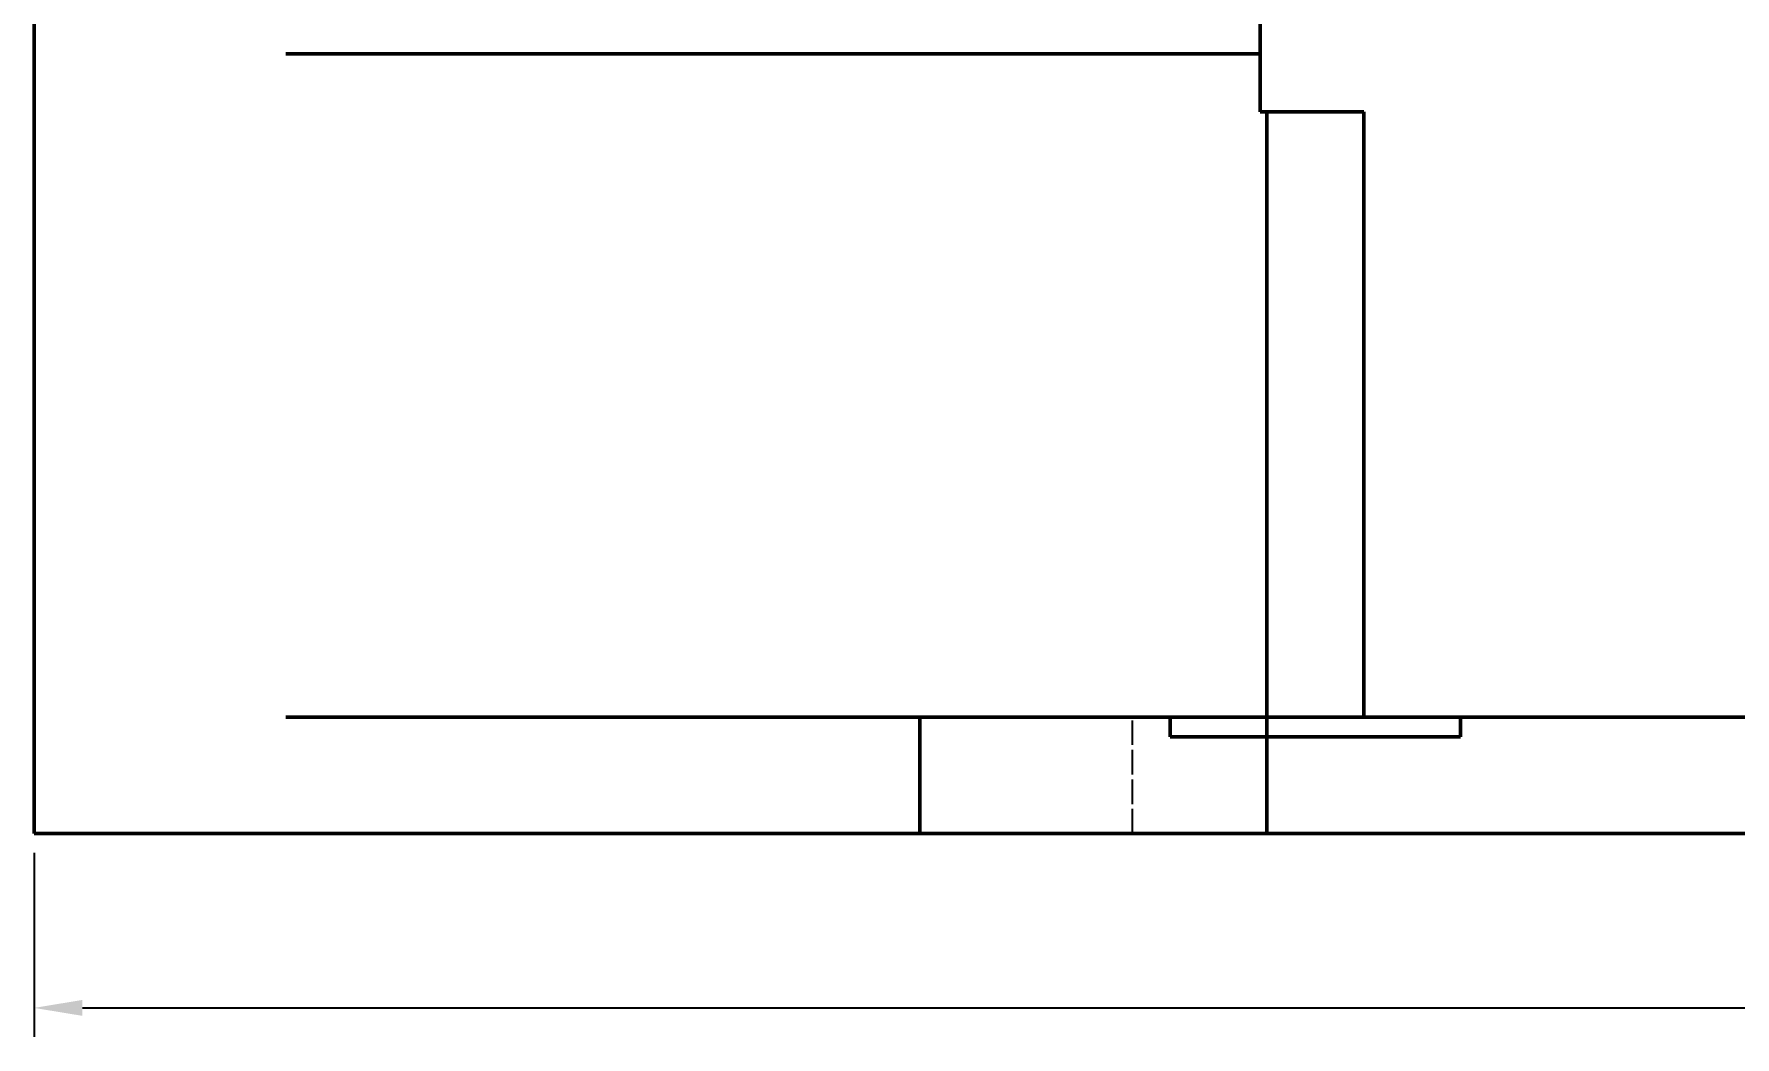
# Model space of a CAD drawing. Header units: millimetres. Extents: x 0 to 841, y 0 to 594.
# Drawn here: x 59.4 to 147.2, y 323.6 to 375.4 of the extents above; entities that cross this region are included whole.
import ezdxf

# ---------------------------------------------------------------- set-up
doc = ezdxf.new("R2010")
doc.units = ezdxf.units.MM
doc.linetypes.add('DASHED', pattern=[1.524, 1.27, -0.254])
for name, color, linetype, lineweight in [('COTAS', 7, 'CONTINUOUS', 25), ('OCULTA', 8, 'DASHED', 25), ('VISIBLE', 7, 'CONTINUOUS', 50)]:
    doc.layers.add(name, color=color, linetype=linetype, lineweight=lineweight)
doc.dimstyles.new('F3D_1000', dxfattribs={"dimtxt": 3.5, "dimasz": 2.5, "dimexe": 1.5, "dimexo": 1, "dimgap": 0.9, "dimtad": 1, "dimdec": 1, "dimdsep": 46, "dimcen": 2.5, "dimazin": 3, "dimtfac": 1, "dimtmove": 0, "dimatfit": 3})

msp = doc.modelspace()

# ---------------------------------------------------------------- linework, layer by layer
at = {"layer": 'OCULTA'}
for p, q in [((59.383, 371.394), (59.383, 401.394)), ((122.683, 371.394), (122.683, 401.394)), ((72.453, 374.394), (72.383, 374.394)), ((72.665, 374.394), (72.453, 374.394)), ((73.017, 374.394), (72.665, 374.394)), ((73.507, 374.394), (73.017, 374.394)), ((74.134, 374.394), (73.507, 374.394)), ((74.134, 374.394), (74.895, 374.394)), ((75.786, 374.394), (74.895, 374.394)), ((76.804, 374.394), (75.786, 374.394)), ((76.804, 374.394), (77.944, 374.394)), ((79.202, 374.394), (77.944, 374.394)), ((79.202, 374.394), (80.572, 374.394)), ((80.572, 374.394), (82.048, 374.394)), ((82.048, 374.394), (83.624, 374.394)), ((85.293, 374.394), (83.624, 374.394)), ((87.049, 374.394), (85.293, 374.394)), ((88.883, 374.394), (87.049, 374.394)), ((88.883, 374.394), (90.787, 374.394)), ((90.787, 374.394), (92.754, 374.394)), ((92.754, 374.394), (94.775, 374.394)), ((96.842, 374.394), (94.775, 374.394)), ((96.842, 374.394), (98.945, 374.394)), ((98.896, 374.394), (98.883, 374.394)), ((98.938, 374.394), (98.896, 374.394)), ((99.007, 374.394), (98.938, 374.394)), ((98.945, 374.394), (101.075, 374.394)), ((99.104, 374.394), (99.007, 374.394)), ((99.228, 374.394), (99.104, 374.394)), ((99.377, 374.394), (99.228, 374.394)), ((99.377, 374.394), (99.553, 374.394)), ((99.753, 374.394), (99.553, 374.394)), ((99.978, 374.394), (99.753, 374.394)), ((99.978, 374.394), (100.226, 374.394)), ((100.226, 374.394), (100.496, 374.394)), ((100.496, 374.394), (100.786, 374.394)), ((101.097, 374.394), (100.786, 374.394)), ((101.075, 374.394), (103.224, 374.394)), ((101.097, 374.394), (101.426, 374.394)), ((101.771, 374.394), (101.426, 374.394)), ((101.771, 374.394), (102.133, 374.394)), ((102.133, 374.394), (102.508, 374.394)), ((102.508, 374.394), (102.895, 374.394)), ((102.895, 374.394), (103.293, 374.394)), ((103.224, 374.394), (105.383, 374.394)), ((103.293, 374.394), (103.7, 374.394)), ((103.7, 374.394), (104.114, 374.394)), ((104.114, 374.394), (104.534, 374.394)), ((104.534, 374.394), (104.957, 374.394)), ((104.957, 374.394), (105.383, 374.394)), ((105.383, 374.394), (107.541, 374.394)), ((105.383, 374.394), (105.808, 374.394)), ((105.808, 374.394), (106.231, 374.394)), ((106.231, 374.394), (106.651, 374.394)), ((106.651, 374.394), (107.065, 374.394)), ((107.065, 374.394), (107.472, 374.394)), ((107.472, 374.394), (107.87, 374.394)), ((107.541, 374.394), (109.69, 374.394)), ((107.87, 374.394), (108.257, 374.394)), ((108.257, 374.394), (108.633, 374.394)), ((108.633, 374.394), (108.994, 374.394)), ((108.994, 374.394), (109.339, 374.394)), ((109.339, 374.394), (109.668, 374.394)), ((109.668, 374.394), (109.979, 374.394)), ((109.69, 374.394), (111.821, 374.394)), ((109.979, 374.394), (110.27, 374.394)), ((110.27, 374.394), (110.539, 374.394)), ((110.539, 374.394), (110.787, 374.394)), ((110.787, 374.394), (111.012, 374.394)), ((111.012, 374.394), (111.212, 374.394)), ((111.212, 374.394), (111.388, 374.394)), ((111.388, 374.394), (111.538, 374.394)), ((111.538, 374.394), (111.661, 374.394)), ((111.661, 374.394), (111.758, 374.394)), ((111.758, 374.394), (111.827, 374.394)), ((111.821, 374.394), (113.924, 374.394)), ((111.827, 374.394), (111.869, 374.394)), ((111.869, 374.394), (111.883, 374.394)), ((113.924, 374.394), (115.99, 374.394)), ((115.99, 374.394), (118.011, 374.394)), ((118.011, 374.394), (119.978, 374.394)), ((119.978, 374.394), (121.883, 374.394)), ((121.883, 374.394), (122.683, 374.394)), ((122.683, 371.394), (122.683, 374.394)), ((122.683, 374.394), (122.683, 374.394)), ((59.383, 334.144), (59.383, 371.394)), ((122.683, 371.394), (122.683, 371.394)), ((122.683, 371.394), (123.716, 371.394)), ((122.683, 371.394), (122.683, 371.394)), ((122.683, 371.394), (123.033, 371.394)), ((123.033, 371.394), (123.033, 371.394)), ((123.033, 340.144), (123.033, 371.394)), ((123.033, 371.394), (123.033, 371.394)), ((123.033, 334.144), (123.033, 371.394)), ((123.033, 371.394), (128.033, 371.394)), ((123.337, 371.394), (123.333, 371.394)), ((123.337, 371.394), (123.333, 371.394)), ((123.351, 371.394), (123.337, 371.394)), ((123.351, 371.394), (123.337, 371.394)), ((123.375, 371.394), (123.351, 371.394)), ((123.375, 371.394), (123.351, 371.394)), ((123.408, 371.394), (123.375, 371.394)), ((123.408, 371.394), (123.375, 371.394)), ((123.449, 371.394), (123.408, 371.394)), ((123.449, 371.394), (123.408, 371.394)), ((123.5, 371.394), (123.449, 371.394)), ((123.5, 371.394), (123.449, 371.394)), ((123.5, 371.394), (123.559, 371.394)), ((123.559, 371.394), (123.5, 371.394)), ((123.627, 371.394), (123.559, 371.394)), ((123.627, 371.394), (123.559, 371.394)), ((123.703, 371.394), (123.627, 371.394)), ((123.703, 371.394), (123.627, 371.394)), ((123.703, 371.394), (123.787, 371.394)), ((123.787, 371.394), (123.703, 371.394)), ((123.716, 371.394), (125.472, 371.394)), ((123.878, 371.394), (123.787, 371.394)), ((123.878, 371.394), (123.787, 371.394)), ((123.977, 371.394), (123.878, 371.394)), ((123.977, 371.394), (123.878, 371.394)), ((123.977, 371.394), (124.082, 371.394)), ((123.977, 371.394), (124.082, 371.394)), ((124.193, 371.394), (124.082, 371.394)), ((124.193, 371.394), (124.082, 371.394)), ((124.193, 371.394), (124.31, 371.394)), ((124.193, 371.394), (124.31, 371.394)), ((124.31, 371.394), (124.433, 371.394)), ((124.31, 371.394), (124.433, 371.394)), ((124.56, 371.394), (124.433, 371.394)), ((124.433, 371.394), (124.56, 371.394)), ((124.56, 371.394), (124.691, 371.394)), ((124.56, 371.394), (124.691, 371.394)), ((124.691, 371.394), (124.825, 371.394)), ((124.691, 371.394), (124.825, 371.394)), ((124.825, 371.394), (124.963, 371.394)), ((124.825, 371.394), (124.963, 371.394)), ((125.103, 371.394), (124.963, 371.394)), ((124.963, 371.394), (125.103, 371.394)), ((125.103, 371.394), (125.245, 371.394)), ((125.103, 371.394), (125.245, 371.394)), ((125.245, 371.394), (125.389, 371.394)), ((125.245, 371.394), (125.389, 371.394)), ((125.389, 371.394), (125.533, 371.394)), ((125.389, 371.394), (125.533, 371.394)), ((125.472, 371.394), (127.141, 371.394)), ((125.533, 371.394), (125.676, 371.394)), ((125.533, 371.394), (125.676, 371.394)), ((125.676, 371.394), (125.82, 371.394)), ((125.676, 371.394), (125.82, 371.394)), ((125.82, 371.394), (125.962, 371.394)), ((125.82, 371.394), (125.962, 371.394)), ((125.962, 371.394), (126.102, 371.394)), ((125.962, 371.394), (126.102, 371.394)), ((126.102, 371.394), (126.24, 371.394)), ((126.102, 371.394), (126.24, 371.394)), ((126.24, 371.394), (126.374, 371.394)), ((126.24, 371.394), (126.374, 371.394)), ((126.374, 371.394), (126.506, 371.394)), ((126.374, 371.394), (126.506, 371.394)), ((126.506, 371.394), (126.633, 371.394)), ((126.506, 371.394), (126.633, 371.394)), ((126.633, 371.394), (126.755, 371.394)), ((126.633, 371.394), (126.755, 371.394)), ((126.755, 371.394), (126.872, 371.394)), ((126.755, 371.394), (126.872, 371.394)), ((126.872, 371.394), (126.983, 371.394)), ((126.872, 371.394), (126.983, 371.394)), ((126.983, 371.394), (127.088, 371.394)), ((126.983, 371.394), (127.088, 371.394)), ((127.088, 371.394), (127.187, 371.394)), ((127.088, 371.394), (127.187, 371.394)), ((127.141, 371.394), (128.033, 371.394)), ((127.187, 371.394), (127.278, 371.394)), ((127.187, 371.394), (127.278, 371.394)), ((127.278, 371.394), (127.362, 371.394)), ((127.278, 371.394), (127.362, 371.394)), ((127.362, 371.394), (127.438, 371.394)), ((127.362, 371.394), (127.438, 371.394)), ((127.438, 371.394), (127.506, 371.394)), ((127.438, 371.394), (127.506, 371.394)), ((127.506, 371.394), (127.565, 371.394)), ((127.506, 371.394), (127.565, 371.394)), ((127.565, 371.394), (127.616, 371.394)), ((127.565, 371.394), (127.616, 371.394)), ((127.616, 371.394), (127.658, 371.394)), ((127.616, 371.394), (127.658, 371.394)), ((127.658, 371.394), (127.69, 371.394)), ((127.658, 371.394), (127.69, 371.394)), ((127.69, 371.394), (127.714, 371.394)), ((127.69, 371.394), (127.714, 371.394)), ((127.714, 371.394), (127.728, 371.394)), ((127.714, 371.394), (127.728, 371.394)), ((127.728, 371.394), (127.733, 371.394)), ((127.728, 371.394), (127.733, 371.394)), ((128.033, 371.394), (128.033, 371.394)), ((128.033, 340.144), (128.033, 371.394)), ((128.033, 371.394), (128.033, 371.394)), ((128.033, 371.394), (128.033, 371.394)), ((128.033, 352.783), (128.033, 371.394)), ((128.033, 340.144), (128.033, 352.783)), ((72.453, 340.144), (72.383, 340.144)), ((72.665, 340.144), (72.453, 340.144)), ((73.017, 340.144), (72.665, 340.144)), ((73.507, 340.144), (73.017, 340.144)), ((74.134, 340.144), (73.507, 340.144)), ((74.134, 340.144), (74.895, 340.144)), ((75.786, 340.144), (74.895, 340.144)), ((76.804, 340.144), (75.786, 340.144)), ((76.804, 340.144), (77.944, 340.144)), ((79.202, 340.144), (77.944, 340.144)), ((79.202, 340.144), (80.572, 340.144)), ((80.572, 340.144), (82.048, 340.144)), ((82.048, 340.144), (83.624, 340.144)), ((85.293, 340.144), (83.624, 340.144)), ((87.049, 340.144), (85.293, 340.144)), ((88.883, 340.144), (87.049, 340.144)), ((88.883, 340.144), (90.787, 340.144)), ((90.787, 340.144), (92.754, 340.144)), ((92.754, 340.144), (94.775, 340.144)), ((96.842, 340.144), (94.775, 340.144)), ((96.842, 340.144), (98.945, 340.144)), ((98.896, 340.144), (98.883, 340.144)), ((98.938, 340.144), (98.896, 340.144)), ((99.007, 340.144), (98.938, 340.144)), ((98.945, 340.144), (101.075, 340.144)), ((99.104, 340.144), (99.007, 340.144)), ((99.228, 340.144), (99.104, 340.144)), ((99.377, 340.144), (99.228, 340.144)), ((99.377, 340.144), (99.553, 340.144)), ((99.753, 340.144), (99.553, 340.144)), ((99.978, 340.144), (99.753, 340.144)), ((99.978, 340.144), (100.226, 340.144)), ((100.226, 340.144), (100.496, 340.144)), ((100.496, 340.144), (100.786, 340.144)), ((101.097, 340.144), (100.786, 340.144)), ((101.075, 340.144), (103.224, 340.144)), ((101.097, 340.144), (101.426, 340.144)), ((101.771, 340.144), (101.426, 340.144)), ((101.771, 340.144), (102.133, 340.144)), ((102.133, 340.144), (102.508, 340.144)), ((102.508, 340.144), (102.895, 340.144)), ((102.895, 340.144), (103.293, 340.144)), ((103.224, 340.144), (105.383, 340.144)), ((103.293, 340.144), (103.7, 340.144)), ((103.7, 340.144), (104.114, 340.144)), ((104.114, 340.144), (104.534, 340.144)), ((104.534, 340.144), (104.957, 340.144)), ((104.957, 340.144), (105.383, 340.144)), ((105.11, 340.144), (105.11, 340.144)), ((105.383, 340.144), (107.541, 340.144)), ((105.383, 340.144), (105.808, 340.144)), ((105.808, 340.144), (106.231, 340.144)), ((106.231, 340.144), (106.651, 340.144)), ((106.651, 340.144), (107.065, 340.144)), ((107.065, 340.144), (107.472, 340.144)), ((107.472, 340.144), (107.87, 340.144)), ((107.541, 340.144), (109.69, 340.144)), ((107.87, 340.144), (108.257, 340.144)), ((108.257, 340.144), (108.633, 340.144)), ((108.633, 340.144), (108.994, 340.144)), ((108.994, 340.144), (109.339, 340.144)), ((109.339, 340.144), (109.668, 340.144)), ((109.668, 340.144), (109.979, 340.144)), ((109.69, 340.144), (111.821, 340.144)), ((109.979, 340.144), (110.27, 340.144)), ((110.27, 340.144), (110.539, 340.144)), ((110.539, 340.144), (110.787, 340.144)), ((110.787, 340.144), (111.012, 340.144)), ((111.012, 340.144), (111.212, 340.144)), ((111.212, 340.144), (111.388, 340.144)), ((111.388, 340.144), (111.538, 340.144)), ((111.538, 340.144), (111.661, 340.144)), ((111.661, 340.144), (111.758, 340.144)), ((111.758, 340.144), (111.827, 340.144)), ((111.821, 340.144), (113.924, 340.144)), ((111.827, 340.144), (111.869, 340.144)), ((111.869, 340.144), (111.883, 340.144)), ((113.924, 340.144), (115.99, 340.144)), ((115.91, 340.144), (115.915, 340.144)), ((115.929, 340.144), (115.915, 340.144)), ((115.952, 340.144), (115.929, 340.144)), ((115.985, 340.144), (115.952, 340.144)), ((116.027, 340.144), (115.985, 340.144)), ((115.99, 340.144), (118.011, 340.144)), ((116.078, 340.144), (116.027, 340.144)), ((116.137, 340.144), (116.078, 340.144)), ((116.089, 334.144), (116.089, 340.144)), ((116.089, 340.144), (123.033, 340.144)), ((116.089, 340.144), (123.033, 340.144)), ((116.137, 340.144), (116.205, 340.144)), ((116.281, 340.144), (116.205, 340.144)), ((116.365, 340.144), (116.281, 340.144)), ((116.365, 340.144), (116.456, 340.144)), ((116.555, 340.144), (116.456, 340.144)), ((116.555, 340.144), (116.66, 340.144)), ((116.771, 340.144), (116.66, 340.144)), ((116.771, 340.144), (116.888, 340.144)), ((117.01, 340.144), (116.888, 340.144)), ((117.01, 340.144), (117.137, 340.144)), ((117.137, 340.144), (117.268, 340.144)), ((117.268, 340.144), (117.403, 340.144)), ((117.403, 340.144), (117.541, 340.144)), ((117.541, 340.144), (117.681, 340.144)), ((117.681, 340.144), (117.823, 340.144)), ((117.823, 340.144), (117.966, 340.144)), ((117.966, 340.144), (118.11, 340.144)), ((118.011, 340.144), (119.978, 340.144)), ((118.033, 339.144), (118.033, 340.144)), ((118.033, 340.144), (133.033, 340.144)), ((118.033, 340.144), (118.033, 340.144)), ((118.11, 340.144), (118.254, 340.144)), ((118.254, 340.144), (118.397, 340.144)), ((118.397, 340.144), (118.539, 340.144)), ((118.539, 340.144), (118.68, 340.144)), ((118.68, 340.144), (118.817, 340.144)), ((118.817, 340.144), (118.952, 340.144)), ((118.952, 340.144), (119.083, 340.144)), ((119.083, 340.144), (119.21, 340.144)), ((119.21, 340.144), (119.332, 340.144)), ((119.332, 340.144), (119.449, 340.144)), ((119.449, 340.144), (119.561, 340.144)), ((119.561, 340.144), (119.666, 340.144)), ((119.666, 340.144), (119.764, 340.144)), ((119.764, 340.144), (119.856, 340.144)), ((119.856, 340.144), (119.939, 340.144)), ((119.939, 340.144), (120.015, 340.144)), ((119.978, 340.144), (121.883, 340.144)), ((120.015, 340.144), (120.083, 340.144)), ((120.083, 340.144), (120.143, 340.144)), ((120.143, 340.144), (120.193, 340.144)), ((120.193, 340.144), (120.235, 340.144)), ((120.235, 340.144), (120.268, 340.144)), ((120.268, 340.144), (120.291, 340.144)), ((120.291, 340.144), (120.305, 340.144)), ((120.305, 340.144), (120.31, 340.144)), ((121.883, 340.144), (123.716, 340.144)), ((123.033, 340.144), (123.033, 340.144)), ((123.033, 340.144), (123.033, 340.144)), ((123.033, 334.144), (123.033, 340.144)), ((123.716, 340.144), (125.472, 340.144)), ((125.472, 340.144), (127.141, 340.144)), ((127.141, 340.144), (128.033, 340.144)), ((128.033, 340.144), (128.033, 340.144)), ((128.033, 340.144), (128.033, 340.144)), ((128.033, 340.144), (128.033, 340.144)), ((128.033, 340.144), (128.033, 340.144)), ((128.033, 340.144), (189.383, 340.144)), ((133.033, 339.144), (133.033, 340.144)), ((133.033, 340.144), (133.033, 340.144)), ((118.033, 339.144), (133.033, 339.144)), ((118.033, 339.144), (118.033, 339.144)), ((133.033, 339.144), (133.033, 339.144)), ((59.383, 334.144), (59.383, 334.144)), ((59.383, 334.144), (90.383, 334.144)), ((90.383, 334.144), (116.089, 334.144)), ((98.896, 334.144), (98.883, 334.144)), ((98.938, 334.144), (98.896, 334.144)), ((99.007, 334.144), (98.938, 334.144)), ((99.104, 334.144), (99.007, 334.144)), ((99.228, 334.144), (99.104, 334.144)), ((99.377, 334.144), (99.228, 334.144)), ((99.377, 334.144), (99.553, 334.144)), ((99.753, 334.144), (99.553, 334.144)), ((99.978, 334.144), (99.753, 334.144)), ((99.978, 334.144), (100.226, 334.144)), ((100.226, 334.144), (100.496, 334.144)), ((100.496, 334.144), (100.786, 334.144)), ((101.097, 334.144), (100.786, 334.144)), ((101.097, 334.144), (101.426, 334.144)), ((101.771, 334.144), (101.426, 334.144)), ((101.771, 334.144), (102.133, 334.144)), ((102.133, 334.144), (102.508, 334.144)), ((102.508, 334.144), (102.895, 334.144)), ((102.895, 334.144), (103.293, 334.144)), ((103.293, 334.144), (103.7, 334.144)), ((103.7, 334.144), (104.114, 334.144)), ((104.114, 334.144), (104.534, 334.144)), ((104.534, 334.144), (104.957, 334.144)), ((104.957, 334.144), (105.383, 334.144)), ((105.11, 334.144), (105.11, 334.144)), ((105.383, 334.144), (105.808, 334.144)), ((105.808, 334.144), (106.231, 334.144)), ((106.231, 334.144), (106.651, 334.144)), ((106.651, 334.144), (107.065, 334.144)), ((107.065, 334.144), (107.472, 334.144)), ((107.472, 334.144), (107.87, 334.144)), ((107.87, 334.144), (108.257, 334.144)), ((108.257, 334.144), (108.633, 334.144)), ((108.633, 334.144), (108.994, 334.144)), ((108.994, 334.144), (109.339, 334.144)), ((109.339, 334.144), (109.668, 334.144)), ((109.668, 334.144), (109.979, 334.144)), ((109.979, 334.144), (110.27, 334.144)), ((110.27, 334.144), (110.539, 334.144)), ((110.539, 334.144), (110.787, 334.144)), ((110.787, 334.144), (111.012, 334.144)), ((111.012, 334.144), (111.212, 334.144)), ((111.212, 334.144), (111.388, 334.144)), ((111.388, 334.144), (111.538, 334.144)), ((111.538, 334.144), (111.661, 334.144)), ((111.661, 334.144), (111.758, 334.144)), ((111.758, 334.144), (111.827, 334.144)), ((111.827, 334.144), (111.869, 334.144)), ((111.869, 334.144), (111.883, 334.144)), ((115.91, 334.144), (115.915, 334.144)), ((115.929, 334.144), (115.915, 334.144)), ((115.952, 334.144), (115.929, 334.144)), ((115.985, 334.144), (115.952, 334.144)), ((116.027, 334.144), (115.985, 334.144)), ((116.078, 334.144), (116.027, 334.144)), ((116.137, 334.144), (116.078, 334.144)), ((116.089, 334.144), (123.033, 334.144)), ((116.137, 334.144), (116.205, 334.144)), ((116.281, 334.144), (116.205, 334.144)), ((116.365, 334.144), (116.281, 334.144)), ((116.365, 334.144), (116.456, 334.144)), ((116.555, 334.144), (116.456, 334.144)), ((116.555, 334.144), (116.66, 334.144)), ((116.771, 334.144), (116.66, 334.144)), ((116.771, 334.144), (116.888, 334.144)), ((117.01, 334.144), (116.888, 334.144)), ((117.01, 334.144), (117.137, 334.144)), ((117.137, 334.144), (117.268, 334.144)), ((117.268, 334.144), (117.403, 334.144)), ((117.403, 334.144), (117.541, 334.144)), ((117.541, 334.144), (117.681, 334.144)), ((117.681, 334.144), (117.823, 334.144)), ((117.823, 334.144), (117.966, 334.144)), ((117.966, 334.144), (118.11, 334.144)), ((118.11, 334.144), (118.254, 334.144)), ((118.254, 334.144), (118.397, 334.144)), ((118.397, 334.144), (118.539, 334.144)), ((118.539, 334.144), (118.68, 334.144)), ((118.68, 334.144), (118.817, 334.144)), ((118.817, 334.144), (118.952, 334.144)), ((118.952, 334.144), (119.083, 334.144)), ((119.083, 334.144), (119.21, 334.144)), ((119.21, 334.144), (119.332, 334.144)), ((119.332, 334.144), (119.449, 334.144)), ((119.449, 334.144), (119.561, 334.144)), ((119.561, 334.144), (119.666, 334.144)), ((119.666, 334.144), (119.764, 334.144)), ((119.764, 334.144), (119.856, 334.144)), ((119.856, 334.144), (119.939, 334.144)), ((119.939, 334.144), (120.015, 334.144)), ((120.015, 334.144), (120.083, 334.144)), ((120.083, 334.144), (120.143, 334.144)), ((120.143, 334.144), (120.193, 334.144)), ((120.193, 334.144), (120.235, 334.144)), ((120.235, 334.144), (120.268, 334.144)), ((120.268, 334.144), (120.291, 334.144)), ((120.291, 334.144), (120.305, 334.144)), ((120.305, 334.144), (120.31, 334.144)), ((123.033, 334.144), (123.033, 334.144)), ((123.033, 334.144), (123.033, 334.144)), ((123.033, 334.144), (128.033, 334.144)), ((123.337, 334.144), (123.333, 334.144)), ((123.337, 334.144), (123.333, 334.144)), ((123.351, 334.144), (123.337, 334.144)), ((123.351, 334.144), (123.337, 334.144)), ((123.375, 334.144), (123.351, 334.144)), ((123.375, 334.144), (123.351, 334.144)), ((123.408, 334.144), (123.375, 334.144)), ((123.408, 334.144), (123.375, 334.144)), ((123.449, 334.144), (123.408, 334.144)), ((123.449, 334.144), (123.408, 334.144)), ((123.5, 334.144), (123.449, 334.144)), ((123.5, 334.144), (123.449, 334.144)), ((123.5, 334.144), (123.559, 334.144)), ((123.559, 334.144), (123.5, 334.144)), ((123.627, 334.144), (123.559, 334.144)), ((123.627, 334.144), (123.559, 334.144)), ((123.703, 334.144), (123.627, 334.144)), ((123.703, 334.144), (123.627, 334.144)), ((123.703, 334.144), (123.787, 334.144)), ((123.787, 334.144), (123.703, 334.144)), ((123.878, 334.144), (123.787, 334.144)), ((123.878, 334.144), (123.787, 334.144)), ((123.977, 334.144), (123.878, 334.144)), ((123.977, 334.144), (123.878, 334.144)), ((123.977, 334.144), (124.082, 334.144)), ((123.977, 334.144), (124.082, 334.144)), ((124.193, 334.144), (124.082, 334.144)), ((124.193, 334.144), (124.082, 334.144)), ((124.193, 334.144), (124.31, 334.144)), ((124.193, 334.144), (124.31, 334.144)), ((124.31, 334.144), (124.433, 334.144)), ((124.31, 334.144), (124.433, 334.144)), ((124.56, 334.144), (124.433, 334.144)), ((124.433, 334.144), (124.56, 334.144)), ((124.56, 334.144), (124.691, 334.144)), ((124.56, 334.144), (124.691, 334.144)), ((124.691, 334.144), (124.825, 334.144)), ((124.691, 334.144), (124.825, 334.144)), ((124.825, 334.144), (124.963, 334.144)), ((124.825, 334.144), (124.963, 334.144)), ((125.103, 334.144), (124.963, 334.144)), ((124.963, 334.144), (125.103, 334.144)), ((125.103, 334.144), (125.245, 334.144)), ((125.103, 334.144), (125.245, 334.144)), ((125.245, 334.144), (125.389, 334.144)), ((125.245, 334.144), (125.389, 334.144)), ((125.389, 334.144), (125.533, 334.144)), ((125.389, 334.144), (125.533, 334.144)), ((125.533, 334.144), (125.676, 334.144)), ((125.533, 334.144), (125.676, 334.144)), ((125.676, 334.144), (125.82, 334.144)), ((125.676, 334.144), (125.82, 334.144)), ((125.82, 334.144), (125.962, 334.144)), ((125.82, 334.144), (125.962, 334.144)), ((125.962, 334.144), (126.102, 334.144)), ((125.962, 334.144), (126.102, 334.144)), ((126.102, 334.144), (126.24, 334.144)), ((126.102, 334.144), (126.24, 334.144)), ((126.24, 334.144), (126.374, 334.144)), ((126.24, 334.144), (126.374, 334.144)), ((126.374, 334.144), (126.506, 334.144)), ((126.374, 334.144), (126.506, 334.144)), ((126.506, 334.144), (126.633, 334.144)), ((126.506, 334.144), (126.633, 334.144)), ((126.633, 334.144), (126.755, 334.144)), ((126.633, 334.144), (126.755, 334.144)), ((126.755, 334.144), (126.872, 334.144)), ((126.755, 334.144), (126.872, 334.144)), ((126.872, 334.144), (126.983, 334.144)), ((126.872, 334.144), (126.983, 334.144)), ((126.983, 334.144), (127.088, 334.144)), ((126.983, 334.144), (127.088, 334.144)), ((127.088, 334.144), (127.187, 334.144)), ((127.088, 334.144), (127.187, 334.144)), ((127.187, 334.144), (127.278, 334.144)), ((127.187, 334.144), (127.278, 334.144)), ((127.278, 334.144), (127.362, 334.144)), ((127.278, 334.144), (127.362, 334.144)), ((127.362, 334.144), (127.438, 334.144)), ((127.362, 334.144), (127.438, 334.144)), ((127.438, 334.144), (127.506, 334.144)), ((127.438, 334.144), (127.506, 334.144)), ((127.506, 334.144), (127.565, 334.144)), ((127.506, 334.144), (127.565, 334.144)), ((127.565, 334.144), (127.616, 334.144)), ((127.565, 334.144), (127.616, 334.144)), ((127.616, 334.144), (127.658, 334.144)), ((127.616, 334.144), (127.658, 334.144)), ((127.658, 334.144), (127.69, 334.144)), ((127.658, 334.144), (127.69, 334.144)), ((127.69, 334.144), (127.714, 334.144)), ((127.69, 334.144), (127.714, 334.144)), ((127.714, 334.144), (127.728, 334.144)), ((127.714, 334.144), (127.728, 334.144)), ((127.728, 334.144), (127.733, 334.144)), ((127.728, 334.144), (127.733, 334.144)), ((128.033, 334.144), (189.383, 334.144))]:
    msp.add_line(p, q, dxfattribs=at)
at = {"layer": 'VISIBLE'}
for p, q in [((59.383, 371.394), (59.383, 401.394)), ((59.383, 334.144), (59.383, 401.394)), ((122.683, 371.394), (122.683, 401.394)), ((122.683, 401.394), (122.683, 371.394)), ((72.383, 374.394), (72.453, 374.394)), ((72.453, 374.394), (72.665, 374.394)), ((72.665, 374.394), (73.017, 374.394)), ((73.017, 374.394), (73.507, 374.394)), ((73.507, 374.394), (74.134, 374.394)), ((74.134, 374.394), (74.895, 374.394)), ((74.895, 374.394), (75.786, 374.394)), ((75.786, 374.394), (76.804, 374.394)), ((76.804, 374.394), (77.944, 374.394)), ((77.944, 374.394), (79.202, 374.394)), ((79.202, 374.394), (80.572, 374.394)), ((80.572, 374.394), (82.048, 374.394)), ((82.048, 374.394), (83.624, 374.394)), ((83.624, 374.394), (85.293, 374.394)), ((85.293, 374.394), (87.049, 374.394)), ((87.049, 374.394), (88.883, 374.394)), ((88.883, 374.394), (90.787, 374.394)), ((90.787, 374.394), (92.754, 374.394)), ((92.754, 374.394), (94.775, 374.394)), ((94.775, 374.394), (96.842, 374.394)), ((96.842, 374.394), (98.945, 374.394)), ((98.883, 374.394), (98.896, 374.394)), ((98.896, 374.394), (98.938, 374.394)), ((98.938, 374.394), (99.007, 374.394)), ((98.945, 374.394), (101.075, 374.394)), ((99.007, 374.394), (99.104, 374.394)), ((99.104, 374.394), (99.228, 374.394)), ((99.228, 374.394), (99.377, 374.394)), ((99.377, 374.394), (99.553, 374.394)), ((99.553, 374.394), (99.753, 374.394)), ((99.753, 374.394), (99.978, 374.394)), ((99.978, 374.394), (100.226, 374.394)), ((100.226, 374.394), (100.496, 374.394)), ((100.496, 374.394), (100.786, 374.394)), ((100.786, 374.394), (101.097, 374.394)), ((101.075, 374.394), (103.224, 374.394)), ((101.097, 374.394), (101.426, 374.394)), ((101.426, 374.394), (101.771, 374.394)), ((101.771, 374.394), (102.133, 374.394)), ((102.133, 374.394), (102.508, 374.394)), ((102.508, 374.394), (102.895, 374.394)), ((102.895, 374.394), (103.293, 374.394)), ((103.224, 374.394), (105.383, 374.394)), ((103.293, 374.394), (103.7, 374.394)), ((103.7, 374.394), (104.114, 374.394)), ((104.114, 374.394), (104.534, 374.394)), ((104.534, 374.394), (104.957, 374.394)), ((104.957, 374.394), (105.383, 374.394)), ((105.808, 374.394), (105.383, 374.394)), ((105.383, 374.394), (107.541, 374.394)), ((105.808, 374.394), (106.231, 374.394)), ((106.231, 374.394), (106.651, 374.394)), ((106.651, 374.394), (107.065, 374.394)), ((107.065, 374.394), (107.472, 374.394)), ((107.472, 374.394), (107.87, 374.394)), ((107.541, 374.394), (109.69, 374.394)), ((107.87, 374.394), (108.257, 374.394)), ((108.257, 374.394), (108.633, 374.394)), ((108.633, 374.394), (108.994, 374.394)), ((108.994, 374.394), (109.339, 374.394)), ((109.668, 374.394), (109.339, 374.394)), ((109.668, 374.394), (109.979, 374.394)), ((109.69, 374.394), (111.821, 374.394)), ((109.979, 374.394), (110.27, 374.394)), ((110.539, 374.394), (110.27, 374.394)), ((110.539, 374.394), (110.787, 374.394)), ((111.012, 374.394), (110.787, 374.394)), ((111.012, 374.394), (111.212, 374.394)), ((111.388, 374.394), (111.212, 374.394)), ((111.388, 374.394), (111.538, 374.394)), ((111.661, 374.394), (111.538, 374.394)), ((111.758, 374.394), (111.661, 374.394)), ((111.827, 374.394), (111.758, 374.394)), ((111.821, 374.394), (113.924, 374.394)), ((111.869, 374.394), (111.827, 374.394)), ((111.883, 374.394), (111.869, 374.394)), ((115.99, 374.394), (113.924, 374.394)), ((115.99, 374.394), (118.011, 374.394)), ((118.011, 374.394), (119.978, 374.394)), ((121.883, 374.394), (119.978, 374.394)), ((121.883, 374.394), (122.683, 374.394)), ((122.683, 371.394), (122.683, 374.394)), ((59.383, 334.144), (59.383, 371.394)), ((122.683, 371.394), (123.033, 371.394)), ((122.683, 371.394), (123.716, 371.394)), ((122.683, 371.394), (122.683, 371.394)), ((122.683, 371.394), (122.683, 371.394)), ((122.683, 371.394), (122.683, 371.394)), ((122.683, 371.394), (122.683, 371.394)), ((122.683, 371.394), (122.683, 371.394)), ((122.683, 371.394), (122.683, 371.394)), ((122.683, 371.394), (122.683, 371.394)), ((122.683, 371.394), (122.683, 371.394)), ((122.683, 371.394), (122.683, 371.394)), ((122.683, 371.394), (122.683, 371.394)), ((122.683, 371.394), (122.683, 371.394)), ((122.683, 371.394), (122.683, 371.394)), ((122.683, 371.394), (122.683, 371.394)), ((122.683, 371.394), (122.683, 371.394)), ((122.683, 371.394), (122.683, 371.394)), ((122.683, 371.394), (122.683, 371.394)), ((122.683, 371.394), (128.033, 371.394)), ((123.033, 334.144), (123.033, 371.394)), ((123.033, 371.394), (128.033, 371.394)), ((123.033, 340.144), (123.033, 371.394)), ((123.333, 371.394), (123.337, 371.394)), ((123.333, 371.394), (123.337, 371.394)), ((123.337, 371.394), (123.351, 371.394)), ((123.337, 371.394), (123.351, 371.394)), ((123.351, 371.394), (123.375, 371.394)), ((123.351, 371.394), (123.375, 371.394)), ((123.375, 371.394), (123.408, 371.394)), ((123.375, 371.394), (123.408, 371.394)), ((123.408, 371.394), (123.449, 371.394)), ((123.408, 371.394), (123.449, 371.394)), ((123.449, 371.394), (123.5, 371.394)), ((123.449, 371.394), (123.5, 371.394)), ((123.5, 371.394), (123.559, 371.394)), ((123.5, 371.394), (123.559, 371.394)), ((123.559, 371.394), (123.627, 371.394)), ((123.559, 371.394), (123.627, 371.394)), ((123.627, 371.394), (123.703, 371.394)), ((123.627, 371.394), (123.703, 371.394)), ((123.703, 371.394), (123.787, 371.394)), ((123.703, 371.394), (123.787, 371.394)), ((123.716, 371.394), (125.472, 371.394)), ((123.787, 371.394), (123.878, 371.394)), ((123.787, 371.394), (123.878, 371.394)), ((123.878, 371.394), (123.977, 371.394)), ((123.878, 371.394), (123.977, 371.394)), ((123.977, 371.394), (124.082, 371.394)), ((123.977, 371.394), (124.082, 371.394)), ((124.082, 371.394), (124.193, 371.394)), ((124.082, 371.394), (124.193, 371.394)), ((124.193, 371.394), (124.31, 371.394)), ((124.193, 371.394), (124.31, 371.394)), ((124.31, 371.394), (124.433, 371.394)), ((124.31, 371.394), (124.433, 371.394)), ((124.433, 371.394), (124.56, 371.394)), ((124.433, 371.394), (124.56, 371.394)), ((124.56, 371.394), (124.691, 371.394)), ((124.56, 371.394), (124.691, 371.394)), ((124.691, 371.394), (124.825, 371.394)), ((124.691, 371.394), (124.825, 371.394)), ((124.825, 371.394), (124.963, 371.394)), ((124.825, 371.394), (124.963, 371.394)), ((124.963, 371.394), (125.103, 371.394)), ((124.963, 371.394), (125.103, 371.394)), ((125.103, 371.394), (125.245, 371.394)), ((125.103, 371.394), (125.245, 371.394)), ((125.245, 371.394), (125.389, 371.394)), ((125.245, 371.394), (125.389, 371.394)), ((125.389, 371.394), (125.533, 371.394)), ((125.389, 371.394), (125.533, 371.394)), ((125.472, 371.394), (127.141, 371.394)), ((125.533, 371.394), (125.676, 371.394)), ((125.533, 371.394), (125.676, 371.394)), ((125.676, 371.394), (125.82, 371.394)), ((125.676, 371.394), (125.82, 371.394)), ((125.82, 371.394), (125.962, 371.394)), ((125.82, 371.394), (125.962, 371.394)), ((125.962, 371.394), (126.102, 371.394)), ((125.962, 371.394), (126.102, 371.394)), ((126.102, 371.394), (126.24, 371.394)), ((126.102, 371.394), (126.24, 371.394)), ((126.24, 371.394), (126.374, 371.394)), ((126.24, 371.394), (126.374, 371.394)), ((126.506, 371.394), (126.374, 371.394)), ((126.374, 371.394), (126.506, 371.394)), ((126.506, 371.394), (126.633, 371.394)), ((126.506, 371.394), (126.633, 371.394)), ((126.633, 371.394), (126.755, 371.394)), ((126.755, 371.394), (126.633, 371.394)), ((126.755, 371.394), (126.872, 371.394)), ((126.755, 371.394), (126.872, 371.394)), ((126.983, 371.394), (126.872, 371.394)), ((126.983, 371.394), (126.872, 371.394)), ((127.088, 371.394), (126.983, 371.394)), ((126.983, 371.394), (127.088, 371.394)), ((127.088, 371.394), (127.187, 371.394)), ((127.187, 371.394), (127.088, 371.394)), ((127.141, 371.394), (128.033, 371.394)), ((127.187, 371.394), (127.278, 371.394)), ((127.187, 371.394), (127.278, 371.394)), ((127.362, 371.394), (127.278, 371.394)), ((127.362, 371.394), (127.278, 371.394)), ((127.438, 371.394), (127.362, 371.394)), ((127.438, 371.394), (127.362, 371.394)), ((127.438, 371.394), (127.506, 371.394)), ((127.506, 371.394), (127.438, 371.394)), ((127.565, 371.394), (127.506, 371.394)), ((127.565, 371.394), (127.506, 371.394)), ((127.616, 371.394), (127.565, 371.394)), ((127.565, 371.394), (127.616, 371.394)), ((127.658, 371.394), (127.616, 371.394)), ((127.658, 371.394), (127.616, 371.394)), ((127.658, 371.394), (127.69, 371.394)), ((127.658, 371.394), (127.69, 371.394)), ((127.714, 371.394), (127.69, 371.394)), ((127.714, 371.394), (127.69, 371.394)), ((127.728, 371.394), (127.714, 371.394)), ((127.728, 371.394), (127.714, 371.394)), ((127.733, 371.394), (127.728, 371.394)), ((127.733, 371.394), (127.728, 371.394)), ((128.033, 340.144), (128.033, 371.394)), ((128.033, 340.144), (128.033, 371.394)), ((128.033, 371.394), (128.033, 371.394)), ((128.033, 371.394), (128.033, 371.394)), ((128.033, 371.394), (128.033, 340.144)), ((72.383, 340.144), (72.453, 340.144)), ((72.453, 340.144), (72.665, 340.144)), ((72.665, 340.144), (73.017, 340.144)), ((73.017, 340.144), (73.507, 340.144)), ((73.507, 340.144), (74.134, 340.144)), ((74.134, 340.144), (74.895, 340.144)), ((74.895, 340.144), (75.786, 340.144)), ((75.786, 340.144), (76.804, 340.144)), ((76.804, 340.144), (77.944, 340.144)), ((77.944, 340.144), (79.202, 340.144)), ((79.202, 340.144), (80.572, 340.144)), ((80.572, 340.144), (82.048, 340.144)), ((82.048, 340.144), (83.624, 340.144)), ((83.624, 340.144), (85.293, 340.144)), ((85.293, 340.144), (87.049, 340.144)), ((87.049, 340.144), (88.883, 340.144)), ((88.883, 340.144), (90.787, 340.144)), ((90.787, 340.144), (92.754, 340.144)), ((92.754, 340.144), (94.775, 340.144)), ((94.775, 340.144), (96.842, 340.144)), ((96.842, 340.144), (98.945, 340.144)), ((98.883, 340.144), (98.896, 340.144)), ((98.896, 340.144), (98.938, 340.144)), ((98.938, 340.144), (99.007, 340.144)), ((98.945, 340.144), (101.075, 340.144)), ((99.007, 340.144), (99.104, 340.144)), ((99.104, 340.144), (99.228, 340.144)), ((99.228, 340.144), (99.377, 340.144)), ((99.377, 340.144), (99.553, 340.144)), ((99.553, 340.144), (99.753, 340.144)), ((99.753, 340.144), (99.978, 340.144)), ((99.978, 340.144), (100.226, 340.144)), ((100.226, 340.144), (100.496, 340.144)), ((100.496, 340.144), (100.786, 340.144)), ((100.786, 340.144), (101.097, 340.144)), ((101.075, 340.144), (103.224, 340.144)), ((101.097, 340.144), (101.426, 340.144)), ((101.426, 340.144), (101.771, 340.144)), ((101.771, 340.144), (102.133, 340.144)), ((102.133, 340.144), (102.508, 340.144)), ((102.508, 340.144), (102.895, 340.144)), ((102.895, 340.144), (103.293, 340.144)), ((103.224, 340.144), (105.383, 340.144)), ((103.293, 340.144), (103.7, 340.144)), ((103.7, 340.144), (104.114, 340.144)), ((104.114, 340.144), (104.534, 340.144)), ((104.534, 340.144), (104.957, 340.144)), ((104.957, 340.144), (105.383, 340.144)), ((105.11, 334.144), (105.11, 340.144)), ((105.11, 334.144), (105.11, 340.144)), ((105.11, 340.144), (123.033, 340.144)), ((105.11, 340.144), (123.033, 340.144)), ((105.808, 340.144), (105.383, 340.144)), ((105.383, 340.144), (107.541, 340.144)), ((105.808, 340.144), (106.231, 340.144)), ((106.231, 340.144), (106.651, 340.144)), ((106.651, 340.144), (107.065, 340.144)), ((107.065, 340.144), (107.472, 340.144)), ((107.472, 340.144), (107.87, 340.144)), ((107.541, 340.144), (109.69, 340.144)), ((107.87, 340.144), (108.257, 340.144)), ((108.257, 340.144), (108.633, 340.144)), ((108.633, 340.144), (108.994, 340.144)), ((108.994, 340.144), (109.339, 340.144)), ((109.668, 340.144), (109.339, 340.144)), ((109.668, 340.144), (109.979, 340.144)), ((109.69, 340.144), (111.821, 340.144)), ((109.979, 340.144), (110.27, 340.144)), ((110.539, 340.144), (110.27, 340.144)), ((110.539, 340.144), (110.787, 340.144)), ((111.012, 340.144), (110.787, 340.144)), ((111.012, 340.144), (111.212, 340.144)), ((111.388, 340.144), (111.212, 340.144)), ((111.388, 340.144), (111.538, 340.144)), ((111.661, 340.144), (111.538, 340.144)), ((111.758, 340.144), (111.661, 340.144)), ((111.827, 340.144), (111.758, 340.144)), ((111.821, 340.144), (113.924, 340.144)), ((111.869, 340.144), (111.827, 340.144)), ((111.883, 340.144), (111.869, 340.144)), ((115.99, 340.144), (113.924, 340.144)), ((115.91, 340.144), (115.915, 340.144)), ((115.915, 340.144), (115.929, 340.144)), ((115.929, 340.144), (115.952, 340.144)), ((115.952, 340.144), (115.985, 340.144)), ((115.985, 340.144), (116.027, 340.144)), ((115.99, 340.144), (118.011, 340.144)), ((116.027, 340.144), (116.078, 340.144)), ((116.078, 340.144), (116.137, 340.144)), ((116.137, 340.144), (116.205, 340.144)), ((116.205, 340.144), (116.281, 340.144)), ((116.281, 340.144), (116.365, 340.144)), ((116.365, 340.144), (116.456, 340.144)), ((116.456, 340.144), (116.555, 340.144)), ((116.555, 340.144), (116.66, 340.144)), ((116.66, 340.144), (116.771, 340.144)), ((116.771, 340.144), (116.888, 340.144)), ((116.888, 340.144), (117.01, 340.144)), ((117.01, 340.144), (117.137, 340.144)), ((117.137, 340.144), (117.268, 340.144)), ((117.268, 340.144), (117.403, 340.144)), ((117.403, 340.144), (117.541, 340.144)), ((117.541, 340.144), (117.681, 340.144)), ((117.681, 340.144), (117.823, 340.144)), ((117.823, 340.144), (117.966, 340.144)), ((117.966, 340.144), (118.11, 340.144)), ((118.011, 340.144), (119.978, 340.144)), ((118.033, 339.144), (118.033, 340.144)), ((118.033, 340.144), (133.033, 340.144)), ((118.11, 340.144), (118.254, 340.144)), ((118.254, 340.144), (118.397, 340.144)), ((118.397, 340.144), (118.539, 340.144)), ((118.539, 340.144), (118.68, 340.144)), ((118.68, 340.144), (118.817, 340.144)), ((118.817, 340.144), (118.952, 340.144)), ((118.952, 340.144), (119.083, 340.144)), ((119.083, 340.144), (119.21, 340.144)), ((119.332, 340.144), (119.21, 340.144)), ((119.332, 340.144), (119.449, 340.144)), ((119.561, 340.144), (119.449, 340.144)), ((119.561, 340.144), (119.666, 340.144)), ((119.764, 340.144), (119.666, 340.144)), ((119.764, 340.144), (119.856, 340.144)), ((119.939, 340.144), (119.856, 340.144)), ((120.015, 340.144), (119.939, 340.144)), ((121.883, 340.144), (119.978, 340.144)), ((120.015, 340.144), (120.083, 340.144)), ((120.143, 340.144), (120.083, 340.144)), ((120.143, 340.144), (120.193, 340.144)), ((120.235, 340.144), (120.193, 340.144)), ((120.268, 340.144), (120.235, 340.144)), ((120.291, 340.144), (120.268, 340.144)), ((120.291, 340.144), (120.305, 340.144)), ((120.31, 340.144), (120.305, 340.144)), ((121.883, 340.144), (123.716, 340.144)), ((123.033, 334.144), (123.033, 340.144)), ((123.716, 340.144), (125.472, 340.144)), ((125.472, 340.144), (127.141, 340.144)), ((127.141, 340.144), (128.033, 340.144)), ((128.033, 340.144), (189.383, 340.144)), ((128.033, 340.144), (128.033, 340.144)), ((128.033, 340.144), (128.033, 340.144)), ((128.033, 340.144), (128.033, 340.144)), ((128.033, 340.144), (128.033, 340.144)), ((128.033, 340.144), (128.033, 340.144)), ((128.033, 340.144), (128.033, 340.144)), ((128.033, 340.144), (128.033, 340.144)), ((128.033, 340.144), (128.033, 340.144)), ((128.033, 340.144), (128.033, 340.144)), ((128.033, 340.144), (128.033, 340.144)), ((128.033, 340.144), (128.033, 340.144)), ((128.033, 340.144), (128.033, 340.144)), ((128.033, 340.144), (128.033, 340.144)), ((128.033, 340.144), (128.033, 340.144)), ((128.033, 340.144), (128.033, 340.144)), ((128.033, 340.144), (128.033, 340.144)), ((128.033, 340.144), (272.732, 340.144)), ((133.033, 339.144), (133.033, 340.144)), ((118.033, 339.144), (133.033, 339.144)), ((59.383, 334.144), (90.383, 334.144)), ((59.383, 334.144), (59.383, 334.144)), ((295.655, 334.144), (59.383, 334.144)), ((59.383, 334.144), (59.383, 334.144)), ((90.383, 334.144), (105.11, 334.144)), ((98.883, 334.144), (98.896, 334.144)), ((98.896, 334.144), (98.938, 334.144)), ((98.938, 334.144), (99.007, 334.144)), ((99.007, 334.144), (99.104, 334.144)), ((99.104, 334.144), (99.228, 334.144)), ((99.228, 334.144), (99.377, 334.144)), ((99.377, 334.144), (99.553, 334.144)), ((99.553, 334.144), (99.753, 334.144)), ((99.753, 334.144), (99.978, 334.144)), ((99.978, 334.144), (100.226, 334.144)), ((100.226, 334.144), (100.496, 334.144)), ((100.496, 334.144), (100.786, 334.144)), ((100.786, 334.144), (101.097, 334.144)), ((101.097, 334.144), (101.426, 334.144)), ((101.426, 334.144), (101.771, 334.144)), ((101.771, 334.144), (102.133, 334.144)), ((102.133, 334.144), (102.508, 334.144)), ((102.508, 334.144), (102.895, 334.144)), ((102.895, 334.144), (103.293, 334.144)), ((103.293, 334.144), (103.7, 334.144)), ((103.7, 334.144), (104.114, 334.144)), ((104.114, 334.144), (104.534, 334.144)), ((104.534, 334.144), (104.957, 334.144)), ((104.957, 334.144), (105.383, 334.144)), ((105.11, 334.144), (123.033, 334.144)), ((105.808, 334.144), (105.383, 334.144)), ((105.808, 334.144), (106.231, 334.144)), ((106.231, 334.144), (106.651, 334.144)), ((106.651, 334.144), (107.065, 334.144)), ((107.065, 334.144), (107.472, 334.144)), ((107.472, 334.144), (107.87, 334.144)), ((107.87, 334.144), (108.257, 334.144)), ((108.257, 334.144), (108.633, 334.144)), ((108.633, 334.144), (108.994, 334.144)), ((108.994, 334.144), (109.339, 334.144)), ((109.668, 334.144), (109.339, 334.144)), ((109.668, 334.144), (109.979, 334.144)), ((109.979, 334.144), (110.27, 334.144)), ((110.539, 334.144), (110.27, 334.144)), ((110.539, 334.144), (110.787, 334.144)), ((111.012, 334.144), (110.787, 334.144)), ((111.012, 334.144), (111.212, 334.144)), ((111.388, 334.144), (111.212, 334.144)), ((111.388, 334.144), (111.538, 334.144)), ((111.661, 334.144), (111.538, 334.144)), ((111.758, 334.144), (111.661, 334.144)), ((111.827, 334.144), (111.758, 334.144)), ((111.869, 334.144), (111.827, 334.144)), ((111.883, 334.144), (111.869, 334.144)), ((115.91, 334.144), (115.915, 334.144)), ((115.915, 334.144), (115.929, 334.144)), ((115.929, 334.144), (115.952, 334.144)), ((115.952, 334.144), (115.985, 334.144)), ((115.985, 334.144), (116.027, 334.144)), ((116.027, 334.144), (116.078, 334.144)), ((116.078, 334.144), (116.137, 334.144)), ((116.137, 334.144), (116.205, 334.144)), ((116.205, 334.144), (116.281, 334.144)), ((116.281, 334.144), (116.365, 334.144)), ((116.365, 334.144), (116.456, 334.144)), ((116.456, 334.144), (116.555, 334.144)), ((116.555, 334.144), (116.66, 334.144)), ((116.66, 334.144), (116.771, 334.144)), ((116.771, 334.144), (116.888, 334.144)), ((116.888, 334.144), (117.01, 334.144)), ((117.01, 334.144), (117.137, 334.144)), ((117.137, 334.144), (117.268, 334.144)), ((117.268, 334.144), (117.403, 334.144)), ((117.403, 334.144), (117.541, 334.144)), ((117.541, 334.144), (117.681, 334.144)), ((117.681, 334.144), (117.823, 334.144)), ((117.823, 334.144), (117.966, 334.144)), ((117.966, 334.144), (118.11, 334.144)), ((118.11, 334.144), (118.254, 334.144)), ((118.254, 334.144), (118.397, 334.144)), ((118.397, 334.144), (118.539, 334.144)), ((118.539, 334.144), (118.68, 334.144)), ((118.68, 334.144), (118.817, 334.144)), ((118.817, 334.144), (118.952, 334.144)), ((118.952, 334.144), (119.083, 334.144)), ((119.083, 334.144), (119.21, 334.144)), ((119.332, 334.144), (119.21, 334.144)), ((119.332, 334.144), (119.449, 334.144)), ((119.561, 334.144), (119.449, 334.144)), ((119.561, 334.144), (119.666, 334.144)), ((119.764, 334.144), (119.666, 334.144)), ((119.764, 334.144), (119.856, 334.144)), ((119.939, 334.144), (119.856, 334.144)), ((120.015, 334.144), (119.939, 334.144)), ((120.015, 334.144), (120.083, 334.144)), ((120.143, 334.144), (120.083, 334.144)), ((120.143, 334.144), (120.193, 334.144)), ((120.235, 334.144), (120.193, 334.144)), ((120.268, 334.144), (120.235, 334.144)), ((120.291, 334.144), (120.268, 334.144)), ((120.291, 334.144), (120.305, 334.144)), ((120.31, 334.144), (120.305, 334.144)), ((123.033, 334.144), (128.033, 334.144)), ((123.333, 334.144), (123.337, 334.144)), ((123.333, 334.144), (123.337, 334.144)), ((123.337, 334.144), (123.351, 334.144)), ((123.337, 334.144), (123.351, 334.144)), ((123.351, 334.144), (123.375, 334.144)), ((123.351, 334.144), (123.375, 334.144)), ((123.375, 334.144), (123.408, 334.144)), ((123.375, 334.144), (123.408, 334.144)), ((123.408, 334.144), (123.449, 334.144)), ((123.408, 334.144), (123.449, 334.144)), ((123.449, 334.144), (123.5, 334.144)), ((123.449, 334.144), (123.5, 334.144)), ((123.5, 334.144), (123.559, 334.144)), ((123.5, 334.144), (123.559, 334.144)), ((123.559, 334.144), (123.627, 334.144)), ((123.559, 334.144), (123.627, 334.144)), ((123.627, 334.144), (123.703, 334.144)), ((123.627, 334.144), (123.703, 334.144)), ((123.703, 334.144), (123.787, 334.144)), ((123.703, 334.144), (123.787, 334.144)), ((123.787, 334.144), (123.878, 334.144)), ((123.787, 334.144), (123.878, 334.144)), ((123.878, 334.144), (123.977, 334.144)), ((123.878, 334.144), (123.977, 334.144)), ((123.977, 334.144), (124.082, 334.144)), ((123.977, 334.144), (124.082, 334.144)), ((124.082, 334.144), (124.193, 334.144)), ((124.082, 334.144), (124.193, 334.144)), ((124.193, 334.144), (124.31, 334.144)), ((124.193, 334.144), (124.31, 334.144)), ((124.31, 334.144), (124.433, 334.144)), ((124.31, 334.144), (124.433, 334.144)), ((124.433, 334.144), (124.56, 334.144)), ((124.433, 334.144), (124.56, 334.144)), ((124.56, 334.144), (124.691, 334.144)), ((124.56, 334.144), (124.691, 334.144)), ((124.691, 334.144), (124.825, 334.144)), ((124.691, 334.144), (124.825, 334.144)), ((124.825, 334.144), (124.963, 334.144)), ((124.825, 334.144), (124.963, 334.144)), ((124.963, 334.144), (125.103, 334.144)), ((124.963, 334.144), (125.103, 334.144)), ((125.103, 334.144), (125.245, 334.144)), ((125.103, 334.144), (125.245, 334.144)), ((125.245, 334.144), (125.389, 334.144)), ((125.245, 334.144), (125.389, 334.144)), ((125.389, 334.144), (125.533, 334.144)), ((125.389, 334.144), (125.533, 334.144)), ((125.533, 334.144), (125.676, 334.144)), ((125.533, 334.144), (125.676, 334.144)), ((125.676, 334.144), (125.82, 334.144)), ((125.676, 334.144), (125.82, 334.144)), ((125.82, 334.144), (125.962, 334.144)), ((125.82, 334.144), (125.962, 334.144)), ((125.962, 334.144), (126.102, 334.144)), ((125.962, 334.144), (126.102, 334.144)), ((126.102, 334.144), (126.24, 334.144)), ((126.102, 334.144), (126.24, 334.144)), ((126.24, 334.144), (126.374, 334.144)), ((126.24, 334.144), (126.374, 334.144)), ((126.506, 334.144), (126.374, 334.144)), ((126.374, 334.144), (126.506, 334.144)), ((126.506, 334.144), (126.633, 334.144)), ((126.506, 334.144), (126.633, 334.144)), ((126.633, 334.144), (126.755, 334.144)), ((126.755, 334.144), (126.633, 334.144)), ((126.755, 334.144), (126.872, 334.144)), ((126.755, 334.144), (126.872, 334.144)), ((126.983, 334.144), (126.872, 334.144)), ((126.983, 334.144), (126.872, 334.144)), ((127.088, 334.144), (126.983, 334.144)), ((126.983, 334.144), (127.088, 334.144)), ((127.088, 334.144), (127.187, 334.144)), ((127.187, 334.144), (127.088, 334.144)), ((127.187, 334.144), (127.278, 334.144)), ((127.187, 334.144), (127.278, 334.144)), ((127.362, 334.144), (127.278, 334.144)), ((127.362, 334.144), (127.278, 334.144)), ((127.438, 334.144), (127.362, 334.144)), ((127.438, 334.144), (127.362, 334.144)), ((127.438, 334.144), (127.506, 334.144)), ((127.506, 334.144), (127.438, 334.144)), ((127.565, 334.144), (127.506, 334.144)), ((127.565, 334.144), (127.506, 334.144)), ((127.616, 334.144), (127.565, 334.144)), ((127.565, 334.144), (127.616, 334.144)), ((127.658, 334.144), (127.616, 334.144)), ((127.658, 334.144), (127.616, 334.144)), ((127.658, 334.144), (127.69, 334.144)), ((127.658, 334.144), (127.69, 334.144)), ((127.714, 334.144), (127.69, 334.144)), ((127.714, 334.144), (127.69, 334.144)), ((127.728, 334.144), (127.714, 334.144)), ((127.728, 334.144), (127.714, 334.144)), ((127.733, 334.144), (127.728, 334.144)), ((127.733, 334.144), (127.728, 334.144)), ((128.033, 334.144), (189.383, 334.144))]:
    msp.add_line(p, q, dxfattribs=at)

# ---------------------------------------------------------------- dimensions: what is measured, and where the dimension line sits
at = {"layer": 'COTAS'}
msp.add_linear_dim(base=(59.383, 325.144), p1=(59.383, 334.144), p2=(295.655, 334.144), dimstyle='F3D_1000', dxfattribs=at).render()

doc.saveas('drawing.dxf')
